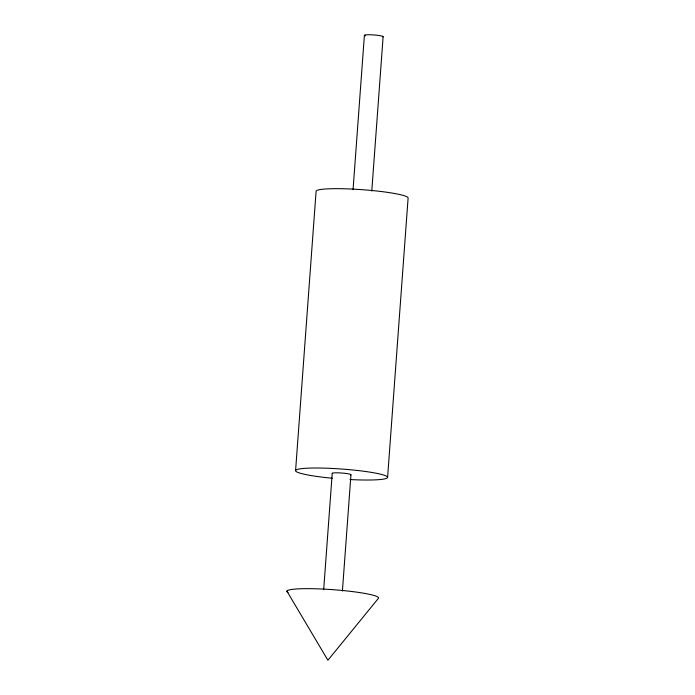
<?xml version="1.0" encoding="UTF-8"?>
<svg xmlns="http://www.w3.org/2000/svg" width="695" height="695" viewBox="0 0 695 695"><rect width="100%" height="100%" fill="white"/><g stroke="black" fill="none" stroke-linecap="round" stroke-linejoin="round"><path stroke-width="1.04" d="M295.592 470.506L316.103 191.16A46.148 4.987 4.2 0 1 363.754 189.804A46.148 4.987 4.2 0 1 408.095 198.197L387.584 477.543M323.688 589.629L332.227 473.304M353.06 189.648L364.397 35.254M342.409 591.054L350.949 474.737M371.782 191.082L383.119 36.679M286.905 591.141L327.91 660.25L378.558 598.152A45.974 4.969 4.2 0 0 328.379 589.377A45.974 4.969 4.2 0 0 288.043 592.522M365.483 35.845A9.391 1.016 4.2 0 1 372.868 34.889A9.391 1.016 4.2 0 1 382.71 36.913M332.462 473.59A9.391 1.016 4.2 0 1 341.923 473.034A9.391 1.016 4.2 0 1 350.541 474.972M332.323 478.247A46.148 4.987 4.2 0 1 303.55 468.447A46.148 4.987 4.2 0 1 380.139 474.094A46.148 4.987 4.2 0 1 349.941 479.541"/></g></svg>
